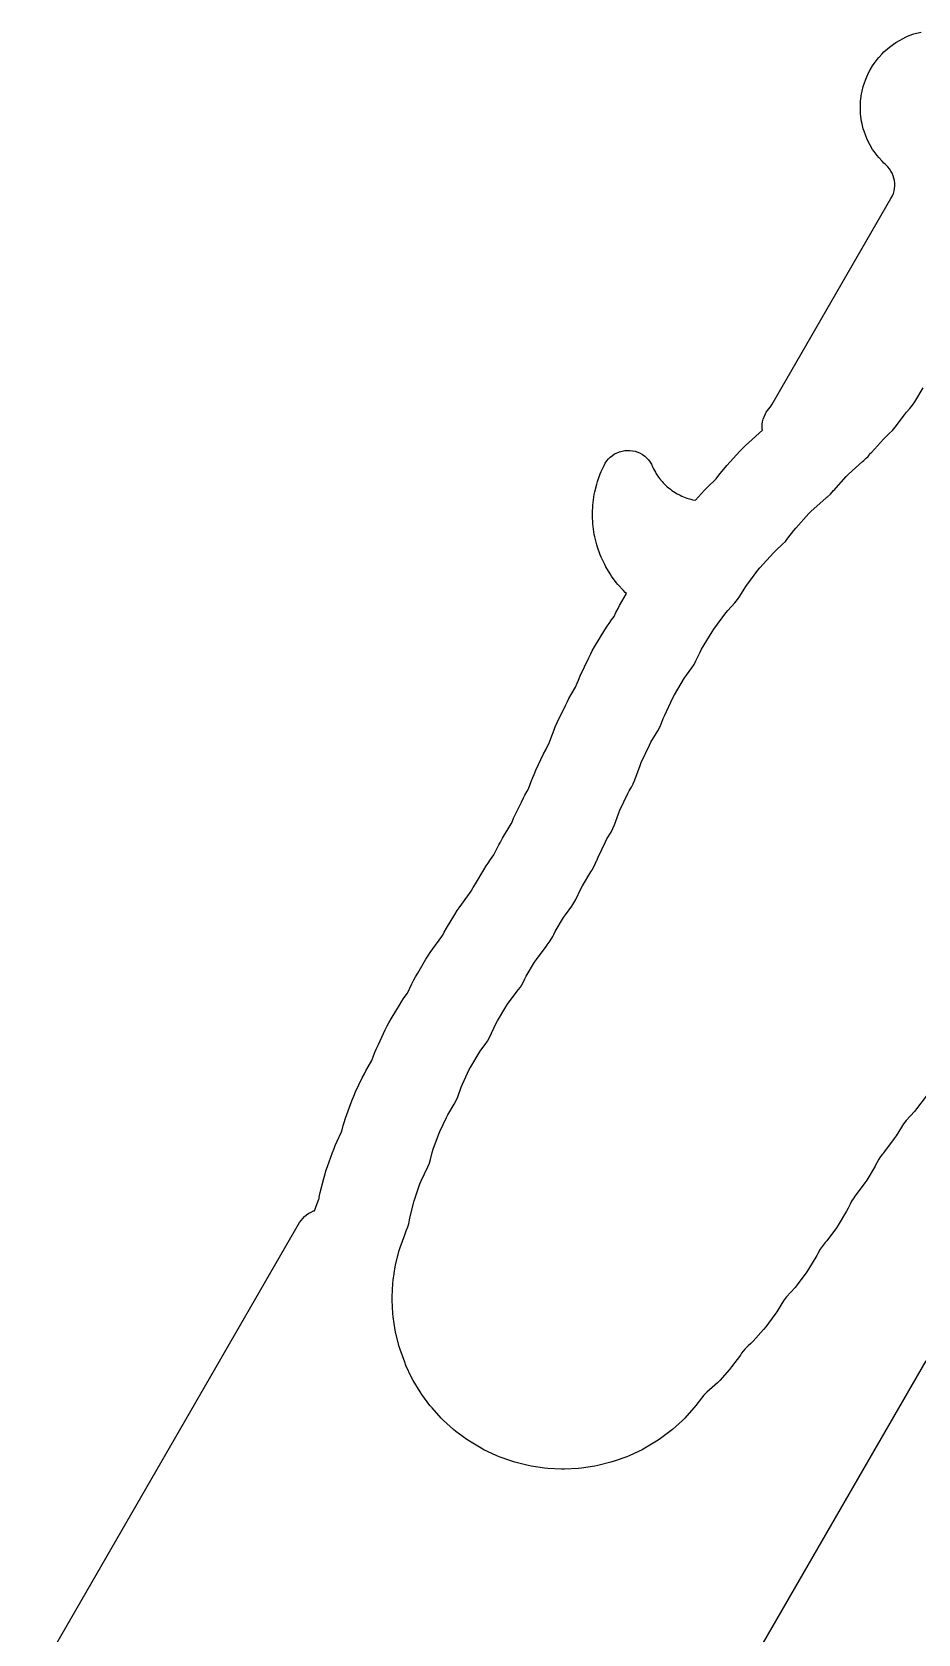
# Model space of a CAD drawing. Extents: x 425531 to 428300, y 1577248 to 1578701.
# Drawn here: x 425839.5 to 425972.9, y 1578055.8 to 1578297 of the extents above; entities that cross this region are included whole.
import ezdxf

# ---------------------------------------------------------------- set-up
doc = ezdxf.new("R2010")
doc.units = 21
doc.layers.add('L-GOLF-FWY', color=7, linetype='Continuous', true_color=0x6a9e35)
doc.layers.add('L-GOLF-ROUGH', color=7, linetype='Continuous', true_color=0x4f7d2c)

msp = doc.modelspace()

# ---------------------------------------------------------------- linework, layer by layer
at = {"layer": 'L-GOLF-FWY', "elevation": 69.42}
msp.add_lwpolyline([(425974.07, 1578136.77), (425972.63, 1578134.83), (425972.32, 1578134.45), (425971.09, 1578133.09), (425970.7, 1578132.62), (425970.36, 1578132.11), (425969.58, 1578130.8), (425969.3, 1578130.39), (425967.84, 1578128.43), (425967.69, 1578128.23), (425967.55, 1578128.05), (425967.54, 1578128.04), (425967.24, 1578127.67), (425966.96, 1578127.27), (425966.67, 1578126.73), (425966.64, 1578126.65), (425966.41, 1578126.22), (425965.15, 1578124.12), (425964.88, 1578123.71), (425963.28, 1578121.56), (425963.25, 1578121.52), (425963.09, 1578121.31), (425962.87, 1578120.96), (425962.64, 1578120.51), (425962.35, 1578119.89), (425962.11, 1578119.46), (425960.86, 1578117.36), (425960.58, 1578116.95), (425959.13, 1578114.99), (425958.9, 1578114.71), (425958.9, 1578114.71), (425958.43, 1578114.14), (425958.16, 1578113.73), (425957.81, 1578113.09), (425957.81, 1578113.09), (425957.65, 1578112.79), (425956.41, 1578110.71), (425956.14, 1578110.3), (425954.69, 1578108.36), (425954.38, 1578107.98), (425953.09, 1578106.55), (425952.7, 1578106.08), (425952.36, 1578105.57), (425951.6, 1578104.31), (425951.33, 1578103.9), (425949.94, 1578102.02), (425949.62, 1578101.64), (425948.05, 1578099.9), (425947.7, 1578099.55), (425947.32, 1578099.2), (425946.78, 1578098.66), (425946.32, 1578098.05), (425946.27, 1578097.97), (425946.13, 1578097.77), (425944.81, 1578096), (425944.5, 1578095.62), (425943.02, 1578093.98), (425942.67, 1578093.63), (425941.08, 1578092.19), (425940.65, 1578091.76), (425940.26, 1578091.29), (425939.45, 1578090.19), (425939.14, 1578089.82), (425937.77, 1578088.31), (425937.43, 1578087.96), (425935.92, 1578086.6), (425935.54, 1578086.29), (425933.91, 1578085.08), (425933.5, 1578084.81), (425931.76, 1578083.76), (425931.33, 1578083.53), (425929.49, 1578082.66), (425929.04, 1578082.47), (425927.13, 1578081.79), (425926.66, 1578081.65), (425924.69, 1578081.15), (425924.21, 1578081.06), (425922.2, 1578080.76), (425921.71, 1578080.71), (425919.68, 1578080.61), (425919.19, 1578080.61), (425917.16, 1578080.71), (425916.67, 1578080.76), (425914.66, 1578081.06), (425914.18, 1578081.15), (425912.21, 1578081.65), (425911.74, 1578081.79), (425909.83, 1578082.48), (425909.38, 1578082.66), (425907.54, 1578083.53), (425907.11, 1578083.76), (425905.37, 1578084.81), (425904.96, 1578085.08), (425903.33, 1578086.29), (425902.95, 1578086.6), (425901.44, 1578087.96), (425901.1, 1578088.31), (425899.73, 1578089.82), (425899.42, 1578090.2), (425898.21, 1578091.83), (425897.94, 1578092.23), (425896.89, 1578093.98), (425896.66, 1578094.41), (425895.8, 1578096.24), (425895.61, 1578096.7), (425894.92, 1578098.61), (425894.78, 1578099.08), (425894.29, 1578101.05), (425894.19, 1578101.53), (425893.89, 1578103.54), (425893.85, 1578104.03), (425893.75, 1578106.06), (425893.75, 1578106.55), (425893.85, 1578108.58), (425893.89, 1578109.06), (425894.19, 1578111.07), (425894.29, 1578111.55), (425894.78, 1578113.52), (425894.92, 1578113.99), (425895.61, 1578115.91), (425895.8, 1578116.36), (425895.86, 1578116.5), (425896.1, 1578117.07), (425896.24, 1578117.54), (425896.36, 1578118.14), (425896.39, 1578118.37), (425896.49, 1578118.85), (425897.03, 1578120.99), (425897.17, 1578121.46), (425897.91, 1578123.54), (425898.1, 1578123.99), (425899.1, 1578126.1), (425899.33, 1578126.66), (425899.33, 1578126.66), (425899.51, 1578127.25), (425899.77, 1578128.29), (425899.91, 1578128.76), (425900.7, 1578130.96), (425900.89, 1578131.42), (425901.89, 1578133.53), (425902.12, 1578133.97), (425903.08, 1578135.57), (425903.37, 1578136.11), (425903.6, 1578136.67), (425904.12, 1578138.11), (425904.3, 1578138.56), (425905.34, 1578140.75), (425905.57, 1578141.18), (425906.81, 1578143.26), (425907.09, 1578143.67), (425907.73, 1578144.53), (425908.07, 1578145.04), (425908.36, 1578145.58), (425909.34, 1578147.66), (425909.58, 1578148.1), (425910.83, 1578150.2), (425911.11, 1578150.6), (425912.56, 1578152.57), (425912.71, 1578152.76), (425913.02, 1578153.17), (425913.24, 1578153.51), (425913.48, 1578153.96), (425913.68, 1578154.4), (425913.91, 1578154.83), (425915.17, 1578156.93), (425915.44, 1578157.34), (425916.9, 1578159.3), (425917.05, 1578159.49), (425917.07, 1578159.53), (425917.52, 1578160.15), (425917.89, 1578160.82), (425918.04, 1578161.12), (425918.27, 1578161.55), (425919.53, 1578163.65), (425919.8, 1578164.06), (425920.75, 1578165.34), (425921.09, 1578165.85), (425921.38, 1578166.39), (425922.13, 1578167.98), (425922.36, 1578168.41), (425923.64, 1578170.55), (425923.77, 1578170.75), (425923.81, 1578170.82), (425924.2, 1578171.48), (425924.5, 1578172.18), (425924.53, 1578172.26), (425924.72, 1578172.72), (425925.82, 1578175.05), (425926.05, 1578175.48), (425926.67, 1578176.51), (425926.96, 1578177.05), (425927.19, 1578177.62), (425927.83, 1578179.39), (425928.01, 1578179.84), (425929.18, 1578182.3), (425929.41, 1578182.73), (425929.73, 1578183.26), (425930.01, 1578183.8), (425930.25, 1578184.37), (425931.03, 1578186.55), (425931.22, 1578187), (425932.44, 1578189.59), (425932.67, 1578190.03), (425933.72, 1578191.78), (425934.01, 1578192.32), (425934.25, 1578192.89), (425934.5, 1578193.59), (425934.69, 1578194.04), (425935.97, 1578196.75), (425936.2, 1578197.18), (425937.74, 1578199.75), (425938.01, 1578200.15), (425938.82, 1578201.25), (425939.16, 1578201.76), (425939.45, 1578202.3), (425940.06, 1578203.6), (425940.3, 1578204.03), (425941.87, 1578206.65), (425942.14, 1578207.06), (425943.96, 1578209.51), (425944.27, 1578209.89), (425945.32, 1578211.05), (425945.71, 1578211.53), (425946.05, 1578212.04), (425946.69, 1578213.09), (425946.96, 1578213.5), (425948.77, 1578215.94), (425949.08, 1578216.32), (425951.12, 1578218.57), (425951.47, 1578218.92), (425952.48, 1578219.84), (425952.91, 1578220.27), (425953.3, 1578220.74), (425954.16, 1578221.9), (425954.47, 1578222.27), (425956.45, 1578224.46), (425956.8, 1578224.81), (425958.98, 1578226.79), (425959.17, 1578226.95), (425959.23, 1578227), (425959.68, 1578227.41), (425960.17, 1578227.95), (425960.18, 1578227.96), (425962.07, 1578230.05), (425962.42, 1578230.39), (425964.5, 1578232.28), (425964.69, 1578232.44), (425965.07, 1578232.78), (425965.35, 1578233.08), (425965.5, 1578233.27), (425965.57, 1578233.35), (425965.73, 1578233.54), (425965.85, 1578233.67), (425967.65, 1578235.66), (425968, 1578236.01), (425968.6, 1578236.56), (425969.04, 1578236.99), (425969.43, 1578237.47), (425970.81, 1578239.33), (425971.12, 1578239.71), (425971.65, 1578240.3), (425972.04, 1578240.77), (425972.38, 1578241.28), (425973.64, 1578243.37)], dxfattribs=at)
at = {"layer": 'L-GOLF-ROUGH', "elevation": 69.72}
for points in [[(425839.53, 1578047.97), (425879.8, 1578117.72), (425880.01, 1578118.05), (425880.26, 1578118.36), (425880.54, 1578118.65), (425880.85, 1578118.9), (425881.18, 1578119.13), (425881.53, 1578119.32), (425881.89, 1578119.48), (425882.03, 1578119.52), (425882.43, 1578120.62), (425882.67, 1578121.26), (425882.72, 1578121.37), (425882.76, 1578121.58), (425882.91, 1578122.25), (425883.45, 1578124.39), (425883.63, 1578125.06), (425883.77, 1578125.53), (425883.99, 1578126.18), (425884.73, 1578128.26), (425884.98, 1578128.9), (425885.17, 1578129.35), (425885.44, 1578129.98), (425886.11, 1578131.39), (425886.19, 1578131.69), (425886.37, 1578132.35), (425886.51, 1578132.82), (425886.73, 1578133.47), (425887.52, 1578135.68), (425887.77, 1578136.32), (425887.95, 1578136.77), (425888.23, 1578137.4), (425889.23, 1578139.52), (425889.54, 1578140.13), (425889.77, 1578140.57), (425890.11, 1578141.16), (425890.68, 1578142.11), (425890.93, 1578142.82), (425891.18, 1578143.47), (425891.37, 1578143.92), (425891.65, 1578144.55), (425892.68, 1578146.74), (425892.99, 1578147.35), (425893.22, 1578147.78), (425893.56, 1578148.38), (425894.81, 1578150.46), (425895.17, 1578151.04), (425895.45, 1578151.44), (425895.84, 1578152.01), (425896.03, 1578152.26), (425896.69, 1578153.65), (425897, 1578154.26), (425897.23, 1578154.7), (425897.57, 1578155.3), (425898.82, 1578157.39), (425899.19, 1578157.97), (425899.47, 1578158.38), (425899.86, 1578158.94), (425901.22, 1578160.78), (425901.33, 1578161), (425901.57, 1578161.43), (425901.9, 1578162.03), (425903.16, 1578164.13), (425903.53, 1578164.71), (425903.8, 1578165.11), (425904.2, 1578165.68), (425905.64, 1578167.62), (425905.69, 1578167.72), (425905.92, 1578168.15), (425906.26, 1578168.75), (425907.52, 1578170.85), (425907.89, 1578171.43), (425908.16, 1578171.84), (425908.55, 1578172.4), (425909.05, 1578173.07), (425909.47, 1578173.97), (425909.78, 1578174.58), (425910.01, 1578175.01), (425910.35, 1578175.61), (425911.63, 1578177.74), (425911.68, 1578177.82), (425911.78, 1578178.07), (425912.06, 1578178.7), (425913.17, 1578181.04), (425913.47, 1578181.65), (425913.71, 1578182.08), (425914.04, 1578182.68), (425914.27, 1578183.05), (425914.65, 1578184.11), (425914.89, 1578184.75), (425915.08, 1578185.2), (425915.36, 1578185.83), (425916.52, 1578188.28), (425916.83, 1578188.9), (425917.06, 1578189.33), (425917.32, 1578189.78), (425917.85, 1578191.26), (425918.09, 1578191.91), (425918.28, 1578192.36), (425918.56, 1578192.99), (425919.79, 1578195.58), (425920.1, 1578196.19), (425920.33, 1578196.63), (425920.67, 1578197.22), (425921.32, 1578198.32), (425921.57, 1578198.95), (425921.75, 1578199.4), (425922.03, 1578200.03), (425923.31, 1578202.73), (425923.62, 1578203.35), (425923.85, 1578203.78), (425924.19, 1578204.38), (425925.73, 1578206.94), (425926.1, 1578207.52), (425926.37, 1578207.93), (425926.76, 1578208.49), (425927.12, 1578208.98), (425927.41, 1578209.58), (425927.72, 1578210.19), (425927.95, 1578210.63), (425928.29, 1578211.23), (425929, 1578212.42), (425928.81, 1578212.6), (425928.53, 1578212.88), (425927.71, 1578213.78), (425927.46, 1578214.08), (425926.74, 1578215.06), (425926.52, 1578215.39), (425925.89, 1578216.43), (425925.71, 1578216.78), (425925.19, 1578217.88), (425925.03, 1578218.24), (425924.62, 1578219.39), (425924.51, 1578219.76), (425924.21, 1578220.95), (425924.14, 1578221.33), (425923.96, 1578222.54), (425923.92, 1578222.93), (425923.86, 1578224.14), (425923.86, 1578224.54), (425923.92, 1578225.75), (425923.96, 1578226.14), (425924.14, 1578227.35), (425924.21, 1578227.73), (425924.51, 1578228.91), (425924.62, 1578229.29), (425925.04, 1578230.44), (425925.19, 1578230.8), (425925.61, 1578231.7), (425925.8, 1578232.05), (425926.02, 1578232.38), (425926.28, 1578232.69), (425926.56, 1578232.97), (425926.88, 1578233.22), (425927.21, 1578233.44), (425927.57, 1578233.63), (425927.94, 1578233.77), (425928.33, 1578233.88), (425928.72, 1578233.95), (425929.12, 1578233.98), (425929.52, 1578233.97), (425929.92, 1578233.92), (425930.31, 1578233.84), (425930.69, 1578233.71), (425931.06, 1578233.54), (425931.41, 1578233.34), (425931.73, 1578233.1), (425932.03, 1578232.84), (425932.3, 1578232.54), (425932.54, 1578232.22), (425932.75, 1578231.88), (425932.92, 1578231.52), (425932.95, 1578231.44), (425933.07, 1578231.2), (425933.34, 1578230.68), (425933.48, 1578230.45), (425933.81, 1578229.96), (425933.97, 1578229.74), (425934.34, 1578229.29), (425934.53, 1578229.09), (425934.94, 1578228.67), (425935.14, 1578228.49), (425935.6, 1578228.12), (425935.81, 1578227.96), (425936.3, 1578227.63), (425936.53, 1578227.49), (425937.05, 1578227.21), (425937.3, 1578227.1), (425937.84, 1578226.87), (425938.09, 1578226.78), (425938.66, 1578226.61), (425938.92, 1578226.55), (425939.37, 1578226.46), (425940.75, 1578227.97), (425941.22, 1578228.47), (425941.57, 1578228.82), (425942.07, 1578229.29), (425942.51, 1578229.7), (425942.91, 1578230.24), (425943.33, 1578230.78), (425943.65, 1578231.16), (425944.09, 1578231.68), (425946.07, 1578233.86), (425946.55, 1578234.36), (425946.9, 1578234.71), (425947.39, 1578235.18), (425949.44, 1578237.04), (425949.43, 1578237.15), (425949.4, 1578237.53), (425949.42, 1578237.92), (425949.47, 1578238.29), (425949.56, 1578238.67), (425949.69, 1578239.03), (425949.84, 1578239.37), (425950.03, 1578239.71), (425950.25, 1578240.02), (425950.39, 1578240.18), (425950.68, 1578240.54), (425950.93, 1578240.94), (425968.79, 1578271.88), (425969.01, 1578272.31), (425969.16, 1578272.67), (425969.26, 1578273.04), (425969.33, 1578273.42), (425969.37, 1578273.81), (425969.36, 1578274.19), (425969.32, 1578274.58), (425969.24, 1578274.96), (425969.13, 1578275.33), (425968.98, 1578275.69), (425968.8, 1578276.03), (425968.58, 1578276.35), (425968.33, 1578276.65), (425967.99, 1578276.99), (425967.73, 1578277.22), (425967.45, 1578277.5), (425966.95, 1578278.06), (425966.7, 1578278.36), (425966.26, 1578278.96), (425966.04, 1578279.29), (425965.65, 1578279.93), (425965.47, 1578280.28), (425965.15, 1578280.95), (425965, 1578281.32), (425964.74, 1578282.02), (425964.63, 1578282.4), (425964.45, 1578283.13), (425964.37, 1578283.51), (425964.26, 1578284.25), (425964.22, 1578284.64), (425964.19, 1578285.39), (425964.19, 1578285.78), (425964.22, 1578286.53), (425964.26, 1578286.92), (425964.37, 1578287.66), (425964.45, 1578288.05), (425964.63, 1578288.77), (425964.74, 1578289.15), (425965, 1578289.86), (425965.15, 1578290.22), (425965.47, 1578290.9), (425965.65, 1578291.24), (425966.04, 1578291.88), (425966.26, 1578292.21), (425966.7, 1578292.81), (425966.95, 1578293.12), (425967.45, 1578293.67), (425967.73, 1578293.95), (425968.29, 1578294.45), (425968.59, 1578294.7), (425969.19, 1578295.15), (425969.52, 1578295.37), (425970.16, 1578295.75), (425970.51, 1578295.94), (425971.18, 1578296.26), (425971.55, 1578296.41), (425972.25, 1578296.66), (425972.63, 1578296.77), (425973.36, 1578296.95)], [(425974.03, 1578096.94), (425904.5, 1577976.49)]]:
    msp.add_lwpolyline(points, dxfattribs=at)

doc.saveas('drawing.dxf')
